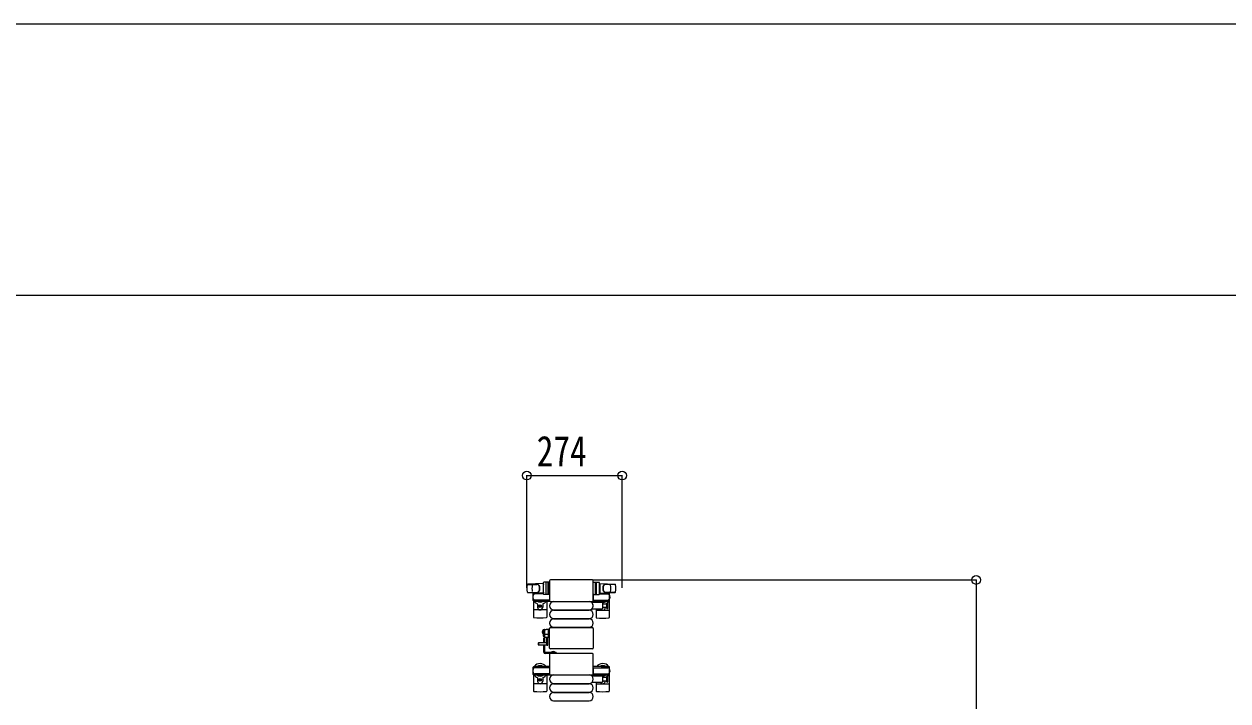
# Model space of a CAD drawing. Units: millimetres, scale not verified. Extents: x -16820 to 16820, y -11880 to 11880.
# Drawn here: x -4174 to -713, y 9935 to 11880 of the extents above; entities that cross this region are included whole.
import ezdxf
from ezdxf.enums import TextEntityAlignment as Align

# ---------------------------------------------------------------- set-up
doc = ezdxf.new("R2010")
doc.units = ezdxf.units.MM
doc.header["$LTSCALE"] = 50
for name, color, linetype in [('0-3_YKK_13', 4, 'Continuous'), ('0-4_YKK_A1', 4, 'Continuous'), ('0-5_YKK_D', 6, 'Continuous'), ('0-6_YKK_ZWAK', 7, 'Continuous')]:
    doc.layers.add(name, color=color, linetype=linetype)
doc.styles.add('ＭＳ ゴシック', font='')
doc.styles.get('ＭＳ ゴシック').set_extended_font_data('MS Gothic')

msp = doc.modelspace()

# ---------------------------------------------------------------- linework, layer by layer
at = {"layer": '0-3_YKK_13'}
for p, q in [((-2663.42, 10280.01), (-2663.42, 10223.5)), ((-2663.42, 10280.01), (-2663.42, 10280.01)), ((-2539.92, 10282.51), (-2660.92, 10282.51)), ((-2660.92, 10282.51), (-2660.92, 10282.51)), ((-2539.92, 10282.51), (-2539.92, 10282.51)), ((-2537.42, 10223.5), (-2537.42, 10280.01)), ((-2537.42, 10280.01), (-2537.42, 10280.01)), ((-2726.3, 10247.01), (-2699.11, 10247.01)), ((-2681.92, 10272.51), (-2725.95, 10270.07)), ((-2681.92, 10244.51), (-2725.95, 10246.94)), ((-2725.53, 10270.01), (-2699.79, 10270.01)), ((-2681.92, 10272.51), (-2681.92, 10244.51)), ((-2680.92, 10271.51), (-2681.92, 10271.51)), ((-2681.92, 10271.51), (-2681.92, 10245.51)), ((-2680.92, 10245.51), (-2681.92, 10245.51)), ((-2680.92, 10242.01), (-2680.92, 10275.01)), ((-2680.92, 10271.51), (-2680.92, 10269.11)), ((-2680.92, 10247.91), (-2680.92, 10245.51)), ((-2662.92, 10276.01), (-2679.92, 10276.01)), ((-2672.92, 10242.01), (-2672.92, 10275.01)), ((-2668.42, 10275.07), (-2668.42, 10241.89)), ((-2662.92, 10241.01), (-2662.92, 10276.01)), ((-2537.92, 10241.01), (-2537.92, 10276.01)), ((-2537.92, 10276.01), (-2520.92, 10276.01)), ((-2532.42, 10275.07), (-2532.42, 10241.89)), ((-2527.92, 10242.01), (-2527.92, 10275.01)), ((-2519.92, 10242.01), (-2519.92, 10275.01)), ((-2519.92, 10271.51), (-2519.92, 10269.11)), ((-2519.92, 10271.51), (-2518.92, 10271.51)), ((-2519.92, 10247.91), (-2519.92, 10245.51)), ((-2519.92, 10245.51), (-2518.92, 10245.51)), ((-2518.92, 10272.51), (-2518.92, 10244.51)), ((-2518.92, 10272.51), (-2474.89, 10270.07)), ((-2518.92, 10271.51), (-2518.92, 10245.51)), ((-2518.92, 10244.51), (-2474.89, 10246.94)), ((-2474.54, 10247.01), (-2501.73, 10247.01)), ((-2475.31, 10270.01), (-2501.05, 10270.01)), ((-2710.42, 10223.21), (-2710.42, 10243.81)), ((-2709.42, 10221.48), (-2709.42, 10175.41)), ((-2705.62, 10221.21), (-2708.42, 10221.21)), ((-2688.62, 10243.51), (-2705.62, 10243.51)), ((-2705.62, 10224.51), (-2705.62, 10221.21)), ((-2688.62, 10223.51), (-2705.62, 10223.51)), ((-2680.79, 10242.51), (-2705.42, 10242.51)), ((-2662.92, 10224.51), (-2705.42, 10224.51)), ((-2702.12, 10244.31), (-2702.12, 10243.51)), ((-2691.61, 10244.31), (-2702.12, 10244.31)), ((-2702.12, 10222.71), (-2702.12, 10223.51)), ((-2691.61, 10222.71), (-2702.12, 10222.71)), ((-2697.92, 10213.22), (-2697.92, 10204.01)), ((-2685.62, 10242.7), (-2691.61, 10244.31)), ((-2685.62, 10224.31), (-2691.61, 10222.71)), ((-2685.62, 10242.7), (-2685.62, 10242.51)), ((-2685.62, 10224.31), (-2685.62, 10224.51)), ((-2682.92, 10213.22), (-2682.92, 10204.01)), ((-2662.92, 10241.01), (-2679.92, 10241.01)), ((-2671.42, 10221.51), (-2671.42, 10175.41)), ((-2663.42, 10223.5), (-2663.42, 10223.5)), ((-2662.92, 10242.51), (-2662.92, 10224.51)), ((-2660.92, 10221.01), (-2539.92, 10221.01)), ((-2660.92, 10221.01), (-2660.92, 10221.01)), ((-2651.42, 10220.51), (-2549.42, 10220.51)), ((-2540.75, 10218.51), (-2512.92, 10218.51)), ((-2539.92, 10221.01), (-2539.92, 10221.01)), ((-2537.92, 10242.51), (-2537.92, 10224.51)), ((-2537.92, 10241.01), (-2520.92, 10241.01)), ((-2537.92, 10224.51), (-2495.42, 10224.51)), ((-2537.42, 10223.5), (-2537.42, 10223.5)), ((-2529.42, 10221.51), (-2529.42, 10218.51)), ((-2520.05, 10242.51), (-2495.42, 10242.51)), ((-2515.22, 10242.7), (-2509.23, 10244.31)), ((-2515.22, 10242.7), (-2515.22, 10242.51)), ((-2515.22, 10224.31), (-2515.22, 10224.51)), ((-2515.22, 10224.31), (-2509.23, 10222.71)), ((-2512.22, 10243.51), (-2495.22, 10243.51)), ((-2512.22, 10223.51), (-2495.22, 10223.51)), ((-2510.92, 10216.51), (-2510.92, 10200.51)), ((-2510.92, 10214.01), (-2499.42, 10214.01)), ((-2509.23, 10244.31), (-2498.72, 10244.31)), ((-2509.23, 10222.71), (-2498.72, 10222.71)), ((-2499.42, 10214.76), (-2499.42, 10202.26)), ((-2498.72, 10244.31), (-2498.72, 10243.51)), ((-2498.72, 10222.71), (-2498.72, 10223.51)), ((-2495.22, 10224.51), (-2495.22, 10221.21)), ((-2495.22, 10221.21), (-2492.42, 10221.21)), ((-2491.42, 10221.48), (-2491.42, 10174.41)), ((-2490.42, 10223.21), (-2490.42, 10243.81)), ((-2673.42, 10196.51), (-2707.42, 10196.51)), ((-2690.86, 10208.83), (-2690.86, 10209.71)), ((-2689.98, 10206.19), (-2689.98, 10205.31)), ((-2651.42, 10196.51), (-2549.42, 10196.51)), ((-2651.42, 10195.51), (-2549.42, 10195.51)), ((-2512.92, 10198.51), (-2540.75, 10198.51)), ((-2529.42, 10198.51), (-2529.42, 10174.41)), ((-2527.42, 10195.51), (-2493.42, 10195.51)), ((-2499.42, 10203.01), (-2510.92, 10203.01)), ((-2663.42, 10087), (-2663.42, 10143.51)), ((-2663.42, 10143.51), (-2663.42, 10143.51)), ((-2660.92, 10146.01), (-2539.92, 10146.01)), ((-2660.92, 10146.01), (-2660.92, 10146.01)), ((-2651.42, 10171.51), (-2549.42, 10171.51)), ((-2651.42, 10170.51), (-2549.42, 10170.51)), ((-2651.42, 10146.51), (-2549.42, 10146.51)), ((-2539.92, 10146.01), (-2539.92, 10146.01)), ((-2537.42, 10143.51), (-2537.42, 10087)), ((-2537.42, 10143.51), (-2537.42, 10143.51)), ((-2682.42, 10138.16), (-2682.42, 10131.41)), ((-2682.42, 10128.66), (-2682.42, 10135.41)), ((-2681.91, 10128.66), (-2682.42, 10128.66)), ((-2681.91, 10139.01), (-2681.91, 10122.06)), ((-2681.91, 10138.16), (-2681.91, 10131.41)), ((-2681.91, 10128.66), (-2681.91, 10135.41)), ((-2677.91, 10126.07), (-2681.38, 10126.07)), ((-2680.96, 10140.01), (-2673.41, 10140.41)), ((-2680.96, 10121.07), (-2677.91, 10120.91)), ((-2679.42, 10101.91), (-2679.42, 10116.01)), ((-2679.42, 10116.01), (-2676.42, 10116.01)), ((-2677.91, 10139.22), (-2677.91, 10119.59)), ((-2665.91, 10125.41), (-2677.39, 10125.41)), ((-2676.96, 10118.59), (-2673.41, 10118.41)), ((-2676.42, 10101.91), (-2676.42, 10116.01)), ((-2665.91, 10140.01), (-2673.41, 10140.41)), ((-2673.41, 10118.41), (-2665.91, 10118.8)), ((-2670.91, 10094.81), (-2670.91, 10118.56)), ((-2667.91, 10094.81), (-2667.91, 10118.72)), ((-2666.41, 10118.43), (-2666.41, 10118.77)), ((-2666.41, 10118.43), (-2665.91, 10118.4)), ((-2665.91, 10140.4), (-2665.91, 10139.4)), ((-2663.38, 10140.25), (-2665.91, 10140.4)), ((-2665.91, 10118.8), (-2665.91, 10140.01)), ((-2665.91, 10139.4), (-2665.91, 10118.4)), ((-2663.38, 10125.29), (-2665.91, 10125.2)), ((-2665.91, 10118.4), (-2663.38, 10118.56)), ((-2662.91, 10139.25), (-2662.91, 10139.75)), ((-2662.91, 10125.51), (-2662.91, 10139.25)), ((-2662.91, 10125.26), (-2662.91, 10125.51)), ((-2662.91, 10119.31), (-2662.91, 10125.26)), ((-2662.91, 10119.06), (-2662.91, 10119.31)), ((-2695.41, 10101.91), (-2695.91, 10101.41)), ((-2695.91, 10101.41), (-2695.91, 10096.41)), ((-2695.91, 10096.41), (-2695.41, 10095.91)), ((-2670.91, 10101.91), (-2695.41, 10101.91)), ((-2695.41, 10101.91), (-2695.41, 10095.91)), ((-2695.41, 10095.91), (-2670.91, 10095.91)), ((-2676.42, 10102.51), (-2679.42, 10102.51)), ((-2679.42, 10075.01), (-2679.42, 10095.91)), ((-2676.42, 10095.5), (-2679.42, 10095.5)), ((-2676.42, 10075.01), (-2676.42, 10095.91)), ((-2644.42, 10074.01), (-2675.42, 10074.01)), ((-2671.06, 10095.91), (-2671.06, 10101.91)), ((-2670.91, 10094.81), (-2667.91, 10094.81)), ((-2663.42, 10087), (-2663.42, 10087)), ((-2539.92, 10084.51), (-2660.92, 10084.51)), ((-2660.92, 10084.51), (-2660.92, 10084.51)), ((-2539.92, 10071.51), (-2660.92, 10071.51)), ((-2660.92, 10071.51), (-2660.92, 10071.51)), ((-2647.02, 10074.52), (-2658.82, 10074.52)), ((-2658.82, 10074.01), (-2658.82, 10074.52)), ((-2647.02, 10074.01), (-2658.82, 10074.01)), ((-2647.02, 10074.01), (-2647.02, 10074.52)), ((-2644.42, 10074.01), (-2644.42, 10071.01)), ((-2539.92, 10084.51), (-2539.92, 10084.51)), ((-2539.92, 10071.51), (-2539.92, 10071.51)), ((-2537.42, 10087), (-2537.42, 10087)), ((-2644.42, 10071.01), (-2675.42, 10071.01)), ((-2663.42, 10069.01), (-2663.42, 10012.5)), ((-2663.42, 10069.01), (-2663.42, 10069.01)), ((-2537.42, 10012.5), (-2537.42, 10069.01)), ((-2537.42, 10069.01), (-2537.42, 10069.01)), ((-2710.42, 10011.21), (-2710.42, 10031.81)), ((-2709.42, 10009.48), (-2709.42, 9963.41)), ((-2705.62, 10009.21), (-2708.42, 10009.21)), ((-2688.62, 10031.51), (-2705.62, 10031.51)), ((-2705.62, 10012.51), (-2705.62, 10009.21)), ((-2688.62, 10011.51), (-2705.62, 10011.51)), ((-2663.42, 10030.51), (-2705.42, 10030.51)), ((-2662.92, 10012.51), (-2705.42, 10012.51)), ((-2702.12, 10032.31), (-2702.12, 10031.51)), ((-2691.61, 10032.31), (-2702.12, 10032.31)), ((-2702.12, 10010.71), (-2702.12, 10011.51)), ((-2691.61, 10010.71), (-2702.12, 10010.71)), ((-2685.62, 10030.7), (-2691.61, 10032.31)), ((-2685.62, 10012.31), (-2691.61, 10010.71)), ((-2685.62, 10030.7), (-2685.62, 10030.51)), ((-2685.62, 10012.31), (-2685.62, 10012.51)), ((-2671.42, 10009.51), (-2671.42, 9963.41)), ((-2663.42, 10012.5), (-2663.42, 10012.5)), ((-2662.92, 10030.51), (-2662.92, 10012.51)), ((-2660.92, 10010.01), (-2539.92, 10010.01)), ((-2660.92, 10010.01), (-2660.92, 10010.01)), ((-2651.42, 10009.51), (-2549.42, 10009.51)), ((-2540.75, 10007.51), (-2512.92, 10007.51)), ((-2539.92, 10010.01), (-2539.92, 10010.01)), ((-2537.92, 10030.51), (-2537.92, 10012.51)), ((-2537.92, 10012.51), (-2495.42, 10012.51)), ((-2537.42, 10030.51), (-2495.42, 10030.51)), ((-2537.42, 10012.5), (-2537.42, 10012.5)), ((-2529.42, 10009.51), (-2529.42, 10007.51)), ((-2515.22, 10030.7), (-2509.23, 10032.31)), ((-2515.22, 10030.7), (-2515.22, 10030.51)), ((-2515.22, 10012.31), (-2515.22, 10012.51)), ((-2515.22, 10012.31), (-2509.23, 10010.71)), ((-2512.22, 10031.51), (-2495.22, 10031.51)), ((-2512.22, 10011.51), (-2495.22, 10011.51)), ((-2510.92, 10005.51), (-2510.92, 9989.51)), ((-2510.92, 10003.01), (-2499.42, 10003.01)), ((-2509.23, 10032.31), (-2498.72, 10032.31)), ((-2509.23, 10010.71), (-2498.72, 10010.71)), ((-2499.42, 10003.76), (-2499.42, 9991.26)), ((-2498.72, 10032.31), (-2498.72, 10031.51)), ((-2498.72, 10010.71), (-2498.72, 10011.51)), ((-2495.22, 10012.51), (-2495.22, 10009.21)), ((-2495.22, 10009.21), (-2492.42, 10009.21)), ((-2491.42, 10009.48), (-2491.42, 9963.41)), ((-2490.42, 10011.21), (-2490.42, 10031.81)), ((-2673.42, 9984.51), (-2707.42, 9984.51)), ((-2697.92, 10001.22), (-2697.92, 9992.01)), ((-2690.86, 9996.83), (-2690.86, 9997.71)), ((-2689.98, 9994.19), (-2689.98, 9993.31)), ((-2682.92, 10001.22), (-2682.92, 9992.01)), ((-2651.42, 9985.51), (-2549.42, 9985.51)), ((-2651.42, 9984.51), (-2549.42, 9984.51)), ((-2512.92, 9987.51), (-2540.75, 9987.51)), ((-2529.42, 9987.51), (-2529.42, 9963.41)), ((-2527.42, 9984.51), (-2493.42, 9984.51)), ((-2499.42, 9992.01), (-2510.92, 9992.01)), ((-2651.42, 9960.51), (-2549.42, 9960.51)), ((-2651.42, 9959.51), (-2549.42, 9959.51)), ((-2651.42, 9935.51), (-2549.42, 9935.51))]:
    msp.add_line(p, q, dxfattribs=at)
for points in [[(-2708.42, 10245.81), (-2705.62, 10245.81), (-2705.62, 10242.51)], [(-2492.42, 10245.81), (-2495.22, 10245.81), (-2495.22, 10242.51)], [(-2495.42, 10202.26), (-2495.42, 10208.51), (-2495.42, 10214.76)], [(-2691.74, 10207.07), (-2692.62, 10207.07), (-2692.62, 10207.95), (-2691.74, 10207.95)], [(-2690.86, 10209.71), (-2689.98, 10209.71), (-2689.98, 10208.83)], [(-2689.98, 10205.31), (-2690.86, 10205.31), (-2690.86, 10206.19)], [(-2689.1, 10207.95), (-2688.22, 10207.95), (-2688.22, 10207.07), (-2689.1, 10207.07)], [(-2684.05, 10131.26), (-2681.99, 10132.26), (-2681.38, 10133.41)], [(-2666.91, 10118.75), (-2666.91, 10118.46), (-2666.41, 10118.43)], [(-2655.42, 10076.62), (-2654.06, 10073.84), (-2652.92, 10073.23)], [(-2650.42, 10076.62), (-2651.77, 10073.84), (-2652.92, 10073.23)], [(-2708.42, 10033.81), (-2705.62, 10033.81), (-2705.62, 10030.51)], [(-2495.42, 9991.26), (-2495.42, 9997.51), (-2495.42, 10003.76)], [(-2492.42, 10033.81), (-2495.22, 10033.81), (-2495.22, 10030.51)], [(-2691.74, 9995.07), (-2692.62, 9995.07), (-2692.62, 9995.95), (-2691.74, 9995.95)], [(-2690.86, 9997.71), (-2689.98, 9997.71), (-2689.98, 9996.83)], [(-2689.98, 9993.31), (-2690.86, 9993.31), (-2690.86, 9994.19)], [(-2689.1, 9995.95), (-2688.22, 9995.95), (-2688.22, 9995.07), (-2689.1, 9995.07)]]:
    msp.add_lwpolyline(points, dxfattribs=at)
for centre in [(-2690.42, 10207.51), (-2690.42, 9995.51)]:
    msp.add_circle(centre, 4, dxfattribs=at)
for centre, radius, start, end in [((-2678.42, 10258.51), 50, 168.05356, 191.94644), ((-2678.42, 10258.51), 50, 168.05356, 191.97738), ((-2725.86, 10268.57), 1.5, 93.16862, 168.02262), ((-2725.86, 10248.44), 1.5, 191.97738, 266.83138), ((-2663.82, 10258.51), 50, 169.45053, 190.87665), ((-2708.42, 10243.81), 2, 90, 180), ((-2690.42, 10233.51), 21, 143.78063, 144.14653), ((-2699.98, 10262.01), 8, 6.27929, 90), ((-2699.98, 10255.01), 8, 270, 353.72071), ((-2699.11, 10262.01), 8, 6.27929, 90), ((-2699.11, 10255.01), 8, 270, 353.72071), ((-2731.79, 10258.51), 40, 353.72071, 6.27929), ((-2730.92, 10258.51), 40, 353.72071, 6.27929), ((-2679.92, 10275.01), 1, 90, 180), ((-2671.92, 10275.01), 1, 90, 180), ((-2528.92, 10275.01), 1, 0, 90), ((-2520.92, 10275.01), 1, 0, 90), ((-2469.92, 10258.51), 40, 173.72071, 186.27929), ((-2501.73, 10262.01), 8, 90, 173.72071), ((-2501.73, 10255.01), 8, 186.27929, 270), ((-2469.05, 10258.51), 40, 173.72071, 186.27929), ((-2500.86, 10262.01), 8, 90, 173.72071), ((-2500.86, 10255.01), 8, 186.27929, 270), ((-2510.42, 10233.51), 21, 35.85347, 36.21937), ((-2492.42, 10243.81), 2, 0, 90), ((-2537.02, 10258.51), 50, 349.12335, 10.54947), ((-2474.98, 10268.57), 1.5, 11.97738, 86.83138), ((-2474.98, 10248.44), 1.5, 273.16862, 348.02262), ((-2522.42, 10258.51), 50, 348.02262, 11.94644), ((-2522.42, 10258.51), 50, 348.05356, 11.94644), ((-2690.42, 10233.51), 21, 162.24721, 197.75279), ((-2705.42, 10237.51), 5, 90, 180), ((-2705.42, 10229.51), 5, 180, 270), ((-2708.42, 10223.21), 2, 180, 270), ((-2690.42, 10233.51), 21, 215.85347, 247.27158), ((-2690.42, 10233.51), 15, 233.1301, 306.8699), ((-2698.92, 10213.22), 1, 0, 67.27158), ((-2681.92, 10213.22), 1, 112.72842, 180), ((-2690.42, 10233.51), 21, 292.72842, 325.1501), ((-2679.92, 10242.01), 1, 180, 270), ((-2671.92, 10242.01), 1, 180, 270), ((-2651.42, 10208.51), 12, 90, 270), ((-2549.42, 10208.51), 12, 270, 90), ((-2540.75, 10217.51), 1, 90, 226.0544), ((-2549.42, 10208.51), 11.5, 313.94553, 46.0544), ((-2528.92, 10242.01), 1, 270, 0), ((-2510.42, 10232.51), 21, 211.58814, 221.81033), ((-2520.92, 10242.01), 1, 270, 0), ((-2510.42, 10232.51), 15, 227.16657, 248.96058), ((-2512.92, 10216.51), 2, 0, 90), ((-2510.42, 10232.51), 15, 267.02005, 312.83343), ((-2510.42, 10232.51), 21, 298.24251, 301.58821), ((-2497.42, 10214.76), 2, 90, 180), ((-2497.42, 10214.76), 2, 0, 90), ((-2510.42, 10232.51), 21, 310.83479, 327.44593), ((-2495.42, 10237.51), 5, 0, 90), ((-2495.42, 10229.51), 5, 270, 0), ((-2492.42, 10223.21), 2, 270, 0), ((-2510.42, 10233.51), 21, 342.24721, 17.75279), ((-2708.42, 10175.41), 1, 180, 264.26083), ((-2690.42, 10204.01), 7.5, 180, 0), ((-2691.74, 10208.83), 0.88, 270, 0), ((-2691.74, 10206.19), 0.88, 0, 90), ((-2689.1, 10208.83), 0.88, 180, 270), ((-2689.1, 10206.19), 0.88, 90, 180), ((-2672.42, 10175.41), 1, 275.73917, 0), ((-2651.42, 10183.51), 12, 90, 270), ((-2549.42, 10183.51), 12, 270, 90), ((-2540.75, 10199.51), 1, 133.94553, 270), ((-2510.42, 10203.01), 7.5, 216.86994, 0), ((-2512.92, 10200.51), 2, 270, 0), ((-2510.42, 10206.51), 4, 262.81959, 298.95488), ((-2497.42, 10202.26), 2, 180, 270), ((-2497.42, 10202.26), 2, 270, 0), ((-2690.42, 10354.51), 181, 264.26083, 275.73917), ((-2651.42, 10158.51), 12, 90, 270), ((-2549.42, 10158.51), 12, 270, 90), ((-2528.42, 10174.41), 1, 180, 264.26083), ((-2510.42, 10353.51), 181, 264.26083, 275.73917), ((-2492.42, 10174.41), 1, 275.73917, 0), ((-2677.75, 10133.41), 6.66, 134.51496, 225.48504), ((-2680.91, 10139.01), 1, 93, 180), ((-2680.91, 10122.06), 1, 180, 267), ((-2676.91, 10139.22), 1, 93, 180), ((-2676.91, 10119.59), 1, 180, 267), ((-2663.41, 10139.75), 0.5, 0, 86.5), ((-2663.41, 10119.06), 0.5, 273.5, 0), ((-2675.42, 10075.01), 4, 180, 270), ((-2675.42, 10075.01), 1, 180, 270), ((-2652.92, 10068.78), 8.23, 44.2189, 135.7811), ((-2690.42, 10021.51), 21, 34.8499, 144.14653), ((-2510.42, 10021.51), 21, 35.85347, 145.1501), ((-2690.42, 10021.51), 21, 162.24721, 197.75279), ((-2708.42, 10031.81), 2, 90, 180), ((-2705.42, 10025.51), 5, 90, 180), ((-2705.42, 10017.51), 5, 180, 270), ((-2708.42, 10011.21), 2, 180, 270), ((-2690.42, 10021.51), 21, 215.85347, 247.27158), ((-2690.42, 10021.51), 15, 53.1301, 126.8699), ((-2690.42, 10021.51), 15, 233.1301, 306.8699), ((-2690.42, 10021.51), 21, 292.72842, 325.1501), ((-2651.42, 9997.51), 12, 90, 270), ((-2549.42, 9997.51), 12, 270, 90), ((-2540.75, 10006.51), 1, 90, 168.06047), ((-2510.42, 10021.51), 21, 214.8499, 221.81033), ((-2510.42, 10021.51), 15, 53.1301, 126.8699), ((-2510.42, 10021.51), 15, 233.1301, 248.96058), ((-2512.92, 10005.51), 2, 0, 90), ((-2510.42, 10021.51), 15, 267.02005, 306.8699), ((-2510.42, 10021.51), 21, 298.24251, 301.58821), ((-2497.42, 10003.76), 2, 90, 180), ((-2497.42, 10003.76), 2, 0, 90), ((-2510.42, 10021.51), 21, 310.83479, 324.14653), ((-2495.42, 10025.51), 5, 0, 90), ((-2495.42, 10017.51), 5, 270, 0), ((-2492.42, 10031.81), 2, 0, 90), ((-2492.42, 10011.21), 2, 270, 0), ((-2510.42, 10021.51), 21, 342.24721, 17.75279), ((-2698.92, 10001.22), 1, 0, 67.27158), ((-2690.42, 9992.01), 7.5, 180, 0), ((-2691.74, 9996.83), 0.88, 270, 0), ((-2691.74, 9994.19), 0.88, 0, 90), ((-2689.1, 9996.83), 0.88, 180, 270), ((-2689.1, 9994.19), 0.88, 90, 180), ((-2681.92, 10001.22), 1, 112.72842, 180), ((-2651.42, 9972.51), 12, 90, 270), ((-2549.42, 9972.51), 12, 270, 90), ((-2540.75, 9988.51), 1, 191.93946, 270), ((-2510.42, 9992.01), 7.5, 216.86994, 0), ((-2512.92, 9989.51), 2, 270, 0), ((-2510.42, 9995.51), 4, 262.81959, 298.95488), ((-2497.42, 9991.26), 2, 180, 270), ((-2497.42, 9991.26), 2, 270, 0), ((-2708.42, 9963.41), 1, 180, 264.26083), ((-2690.42, 10142.51), 181, 264.26083, 275.73917), ((-2672.42, 9963.41), 1, 275.73917, 0), ((-2651.42, 9947.51), 12, 90, 270), ((-2549.42, 9947.51), 12, 270, 90), ((-2528.42, 9963.41), 1, 180, 264.26083), ((-2510.42, 10142.51), 181, 264.26083, 275.73917), ((-2492.42, 9963.41), 1, 275.73917, 0)]:
    msp.add_arc(centre, radius, start, end, dxfattribs=at)
for centre, major_axis, ratio, start_param, end_param in [((-2660.92, 10280), (-1.77, 1.77), 0.997169, 5.4996506, 7.06672), ((-2539.92, 10280), (-1.77, -1.77), 0.997169, 2.358058, 3.9251274), ((-2660.92, 10223.51), (-1.77, -1.77), 0.997169, 5.4996506, 7.06672), ((-2539.92, 10223.51), (-1.77, 1.77), 0.997169, 2.358058, 3.9251274), ((-2660.92, 10143.5), (-1.77, 1.77), 0.997169, 5.4996506, 7.06672), ((-2539.92, 10143.5), (-1.77, -1.77), 0.997169, 2.358058, 3.9251274), ((-2663.41, 10125.58), (-0.5, 0), 0.57735, 1.6318829, 3.1415927), ((-2660.92, 10087.01), (-1.77, -1.77), 0.997169, 5.4996506, 7.06672), ((-2539.92, 10087.01), (-1.77, 1.77), 0.997169, 2.358058, 3.9251274), ((-2660.92, 10069), (-1.77, 1.77), 0.997169, 5.4996506, 7.06672), ((-2539.92, 10069), (-1.77, -1.77), 0.997169, 2.358058, 3.9251274), ((-2660.92, 10012.51), (-1.77, -1.77), 0.997169, 5.4996506, 7.06672), ((-2539.92, 10012.51), (-1.77, 1.77), 0.997169, 2.358058, 3.9251274)]:
    msp.add_ellipse(centre, major_axis=major_axis, ratio=ratio, start_param=start_param, end_param=end_param, dxfattribs=at)
at = {"layer": '0-4_YKK_A1'}
for p, q in [((-2699.98, 10245.51), (-2705.42, 10245.51)), ((-2705.42, 10245.51), (-2705.42, 10242.51)), ((-2518.92, 10245.51), (-2519.92, 10245.51)), ((-2495.42, 10245.51), (-2500.86, 10245.51)), ((-2495.42, 10243.51), (-2495.42, 10245.51)), ((-2705.42, 10224.51), (-2705.42, 10221.51)), ((-2705.42, 10221.51), (-2662.42, 10221.51)), ((-2538.42, 10221.51), (-2495.42, 10221.51)), ((-2495.42, 10221.51), (-2495.42, 10223.51)), ((-2663.42, 10033.51), (-2705.42, 10033.51)), ((-2705.42, 10033.51), (-2705.42, 10030.51)), ((-2705.42, 10012.51), (-2705.42, 10009.51)), ((-2705.42, 10009.51), (-2495.42, 10009.51)), ((-2495.42, 10033.51), (-2537.42, 10033.51)), ((-2495.42, 10031.51), (-2495.42, 10033.51)), ((-2495.42, 10009.51), (-2495.42, 10011.51))]:
    msp.add_line(p, q, dxfattribs=at)
at = {"layer": '0-5_YKK_D'}
for p, q in [((-2728.42, 10259.49), (-2728.42, 10583.51)), ((-2728.42, 10582.51), (-2454.42, 10582.51)), ((-2454.42, 10259.49), (-2454.42, 10583.51)), ((-2538.92, 10282.51), (-1435.92, 10282.51)), ((-1436.92, 10282.51), (-1436.92, 9501.51))]:
    msp.add_line(p, q, dxfattribs=at)
for centre in [(-2728.42, 10582.51), (-2454.42, 10582.51), (-1436.92, 10282.51)]:
    msp.add_circle(centre, 12.5, dxfattribs=at)
at = {"layer": '0-6_YKK_ZWAK'}
msp.add_line((15580.08, 11100), (-15619.92, 11100), dxfattribs=at)
msp.add_lwpolyline([(-16820, -11880), (16820, -11880), (16820, 11880), (-16820, 11880)], close=True, dxfattribs=at)

# ---------------------------------------------------------------- texts
at = {"layer": '0-5_YKK_D', "style": 'ＭＳ ゴシック', "width": 0.8}
msp.add_text('274', height=87.98, dxfattribs=at).set_placement((-2700.22, 10582.51), align=Align.BOTTOM_LEFT)

doc.saveas('drawing.dxf')
